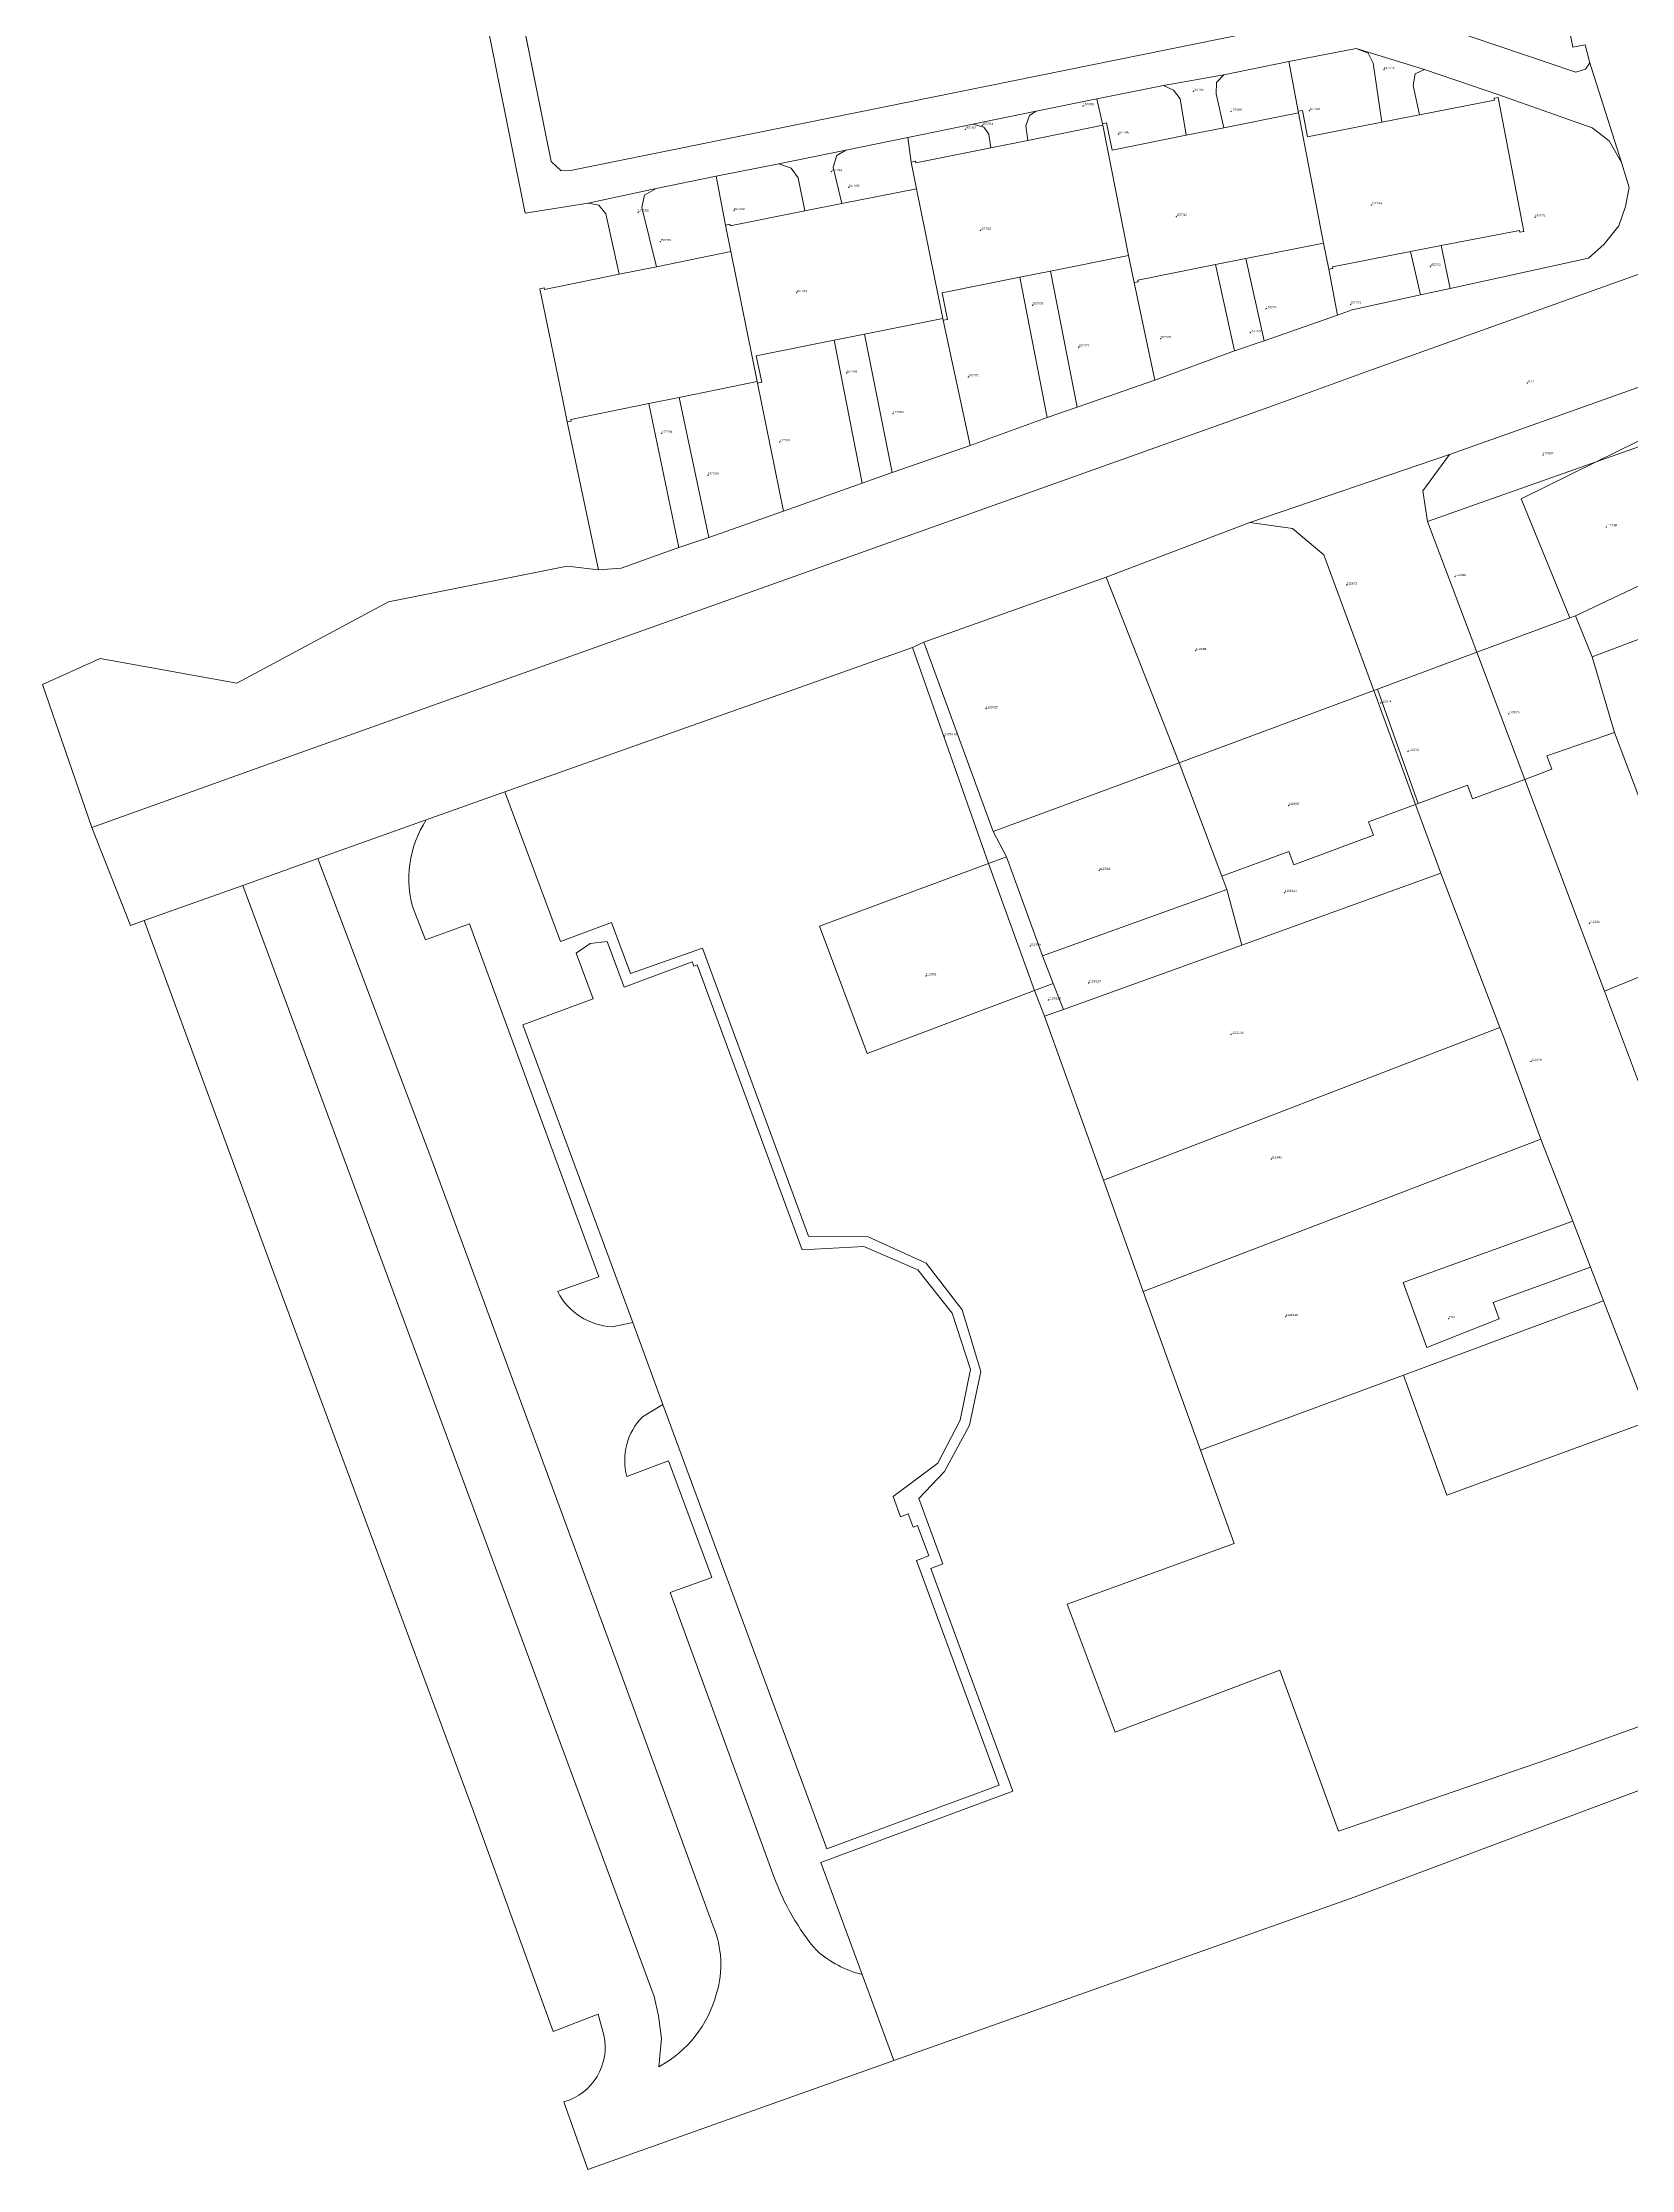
# Model space of a CAD drawing. Header units: metres. Extents: x -741772 to -729469, y -1051765 to -1042288.
# Drawn here: x -741671.8 to -741521.4, y -1051627 to -1051425.6 of the extents above; entities that cross this region are included whole.
import ezdxf
from ezdxf.enums import TextEntityAlignment as Align

# ---------------------------------------------------------------- set-up
doc = ezdxf.new("R2010")
doc.units = ezdxf.units.M
doc.header["$LTSCALE"] = 4
doc.header["$MEASUREMENT"] = 0
doc.layers.add('ABMV_sachty', color=6, linetype='Continuous')
doc.layers.add('Katastr_1', color=7, linetype='Continuous', lineweight=13, true_color=0xafbfcf)
doc.layers.add('Katastr_2', color=7, linetype='Continuous', lineweight=13, true_color=0xafbfcf)
doc.styles.get("Standard").update_dxf_attribs({"font": 'arial.ttf'})

# ---------------------------------------------------------------- blocks, each defined once
blk = doc.blocks.new('katastr nemovistosti')
at = {"layer": 'Katastr_1'}
for p, q in [((-217.65, -28.47), (-225.95, 12.73)), ((-141.98, -14.35), (-215.82, -29.32)), ((-120.63, -19.99), (-135.48, -14.98)), ((-120.9, -17.63), (-121.39, -15.27)), ((-121.39, -15.27), (-120.9, -17.63)), ((-147.81, -18.98), (-141.43, -17.75)), ((-141.43, -17.75), (-140.29, -18.2)), ((-140.29, -18.2), (-141.43, -17.75)), ((-141.43, -17.75), (-134.96, -19.75)), ((-119.76, -17.42), (-120.9, -17.63)), ((-120.9, -17.63), (-119.76, -17.42)), ((-119.32, -19.11), (-119.76, -17.42)), ((-119.76, -17.42), (-119.32, -19.11)), ((-153.96, -20.26), (-147.81, -18.98)), ((-146.91, -23.7), (-147.81, -18.98)), ((-147.81, -18.98), (-146.91, -23.7)), ((-140.29, -18.2), (-139.83, -19.14)), ((-139.83, -19.14), (-140.29, -18.2)), ((-139.83, -19.14), (-139, -24.73)), ((-139, -24.73), (-139.83, -19.14)), ((-135.84, -20.17), (-134.96, -19.75)), ((-134.96, -19.75), (-135.84, -20.17)), ((-134.96, -19.75), (-127.91, -22.14)), ((-119.7, -19.73), (-120.63, -19.99)), ((-119.32, -19.11), (-119.7, -19.73)), ((-116.31, -28.54), (-119.32, -19.11)), ((-165.97, -22.53), (-159.67, -21.27)), ((-159.67, -21.27), (-153.96, -20.26)), ((-159.67, -21.27), (-158.73, -21.69)), ((-158.73, -21.69), (-159.67, -21.27)), ((-158.73, -21.69), (-158.09, -22.52)), ((-158.09, -22.52), (-158.73, -21.69)), ((-154.69, -22.05), (-154.64, -20.99)), ((-154.64, -20.99), (-154.69, -22.05)), ((-153.96, -25.26), (-154.69, -22.05)), ((-154.69, -22.05), (-153.96, -25.26)), ((-154.64, -20.99), (-153.96, -20.26)), ((-153.96, -20.26), (-154.64, -20.99)), ((-136.03, -21.25), (-135.84, -20.17)), ((-135.84, -20.17), (-136.03, -21.25)), ((-135.43, -24.03), (-136.03, -21.25)), ((-136.03, -21.25), (-135.43, -24.03)), ((-127.91, -22.14), (-119.07, -25.27)), ((-177.72, -24.93), (-171.71, -23.68)), ((-172.37, -24.1), (-172.7, -25.08)), ((-172.7, -25.08), (-172.37, -24.1)), ((-171.71, -23.68), (-172.37, -24.1)), ((-172.37, -24.1), (-171.71, -23.68)), ((-171.71, -23.68), (-165.97, -22.53)), ((-165.44, -24.89), (-165.97, -22.53)), ((-165.97, -22.53), (-165.44, -24.89)), ((-158.09, -22.52), (-157.51, -25.98)), ((-157.51, -25.98), (-158.09, -22.52)), ((-153.96, -25.26), (-146.88, -23.84)), ((-146.88, -23.84), (-153.96, -25.26)), ((-146.52, -23.62), (-146.91, -23.7)), ((-146.91, -23.7), (-146.52, -23.62)), ((-146.91, -23.7), (-146.88, -23.84)), ((-146.88, -23.84), (-146.91, -23.7)), ((-146.88, -23.84), (-144.51, -36.18)), ((-144.51, -36.18), (-146.88, -23.84)), ((-146.04, -26.11), (-146.52, -23.62)), ((-146.52, -23.62), (-146.04, -26.11)), ((-139, -24.73), (-135.43, -24.03)), ((-135.43, -24.03), (-139, -24.73)), ((-128.34, -22.64), (-135.43, -24.03)), ((-135.43, -24.03), (-128.34, -22.64)), ((-127.99, -22.39), (-128.37, -22.46)), ((-128.37, -22.46), (-127.99, -22.39)), ((-128.37, -22.46), (-128.34, -22.64)), ((-128.34, -22.64), (-128.37, -22.46)), ((-125.55, -35.08), (-127.99, -22.39)), ((-127.99, -22.39), (-125.55, -35.08)), ((-183.89, -26.19), (-177.72, -24.93)), ((-176.67, -25.22), (-177.72, -24.93)), ((-177.72, -24.93), (-176.67, -25.22)), ((-176.22, -25.86), (-176.67, -25.22)), ((-176.67, -25.22), (-176.22, -25.86)), ((-176.02, -27.16), (-176.22, -25.86)), ((-176.22, -25.86), (-176.02, -27.16)), ((-172.7, -25.08), (-172.51, -26.46)), ((-172.51, -26.46), (-172.7, -25.08)), ((-165.41, -25.03), (-172.51, -26.46)), ((-172.51, -26.46), (-165.41, -25.03)), ((-165.06, -24.81), (-165.44, -24.89)), ((-165.44, -24.89), (-165.06, -24.81)), ((-165.41, -25.03), (-165.44, -24.89)), ((-165.44, -24.89), (-165.41, -25.03)), ((-162.97, -37.35), (-165.41, -25.03)), ((-165.41, -25.03), (-162.97, -37.35)), ((-164.54, -27.39), (-165.06, -24.81)), ((-165.06, -24.81), (-164.54, -27.39)), ((-157.51, -25.98), (-164.54, -27.39)), ((-164.54, -27.39), (-157.51, -25.98)), ((-157.51, -25.98), (-153.96, -25.26)), ((-153.96, -25.26), (-157.51, -25.98)), ((-139, -24.73), (-146.04, -26.11)), ((-146.04, -26.11), (-139, -24.73)), ((-119.07, -25.27), (-117.49, -26.49)), ((-196.1, -28.68), (-189.75, -27.38)), ((-190.93, -29.01), (-190.59, -27.9)), ((-190.59, -27.9), (-190.93, -29.01)), ((-190.59, -27.9), (-189.75, -27.38)), ((-189.75, -27.38), (-190.59, -27.9)), ((-189.75, -27.38), (-183.89, -26.19)), ((-183.89, -26.19), (-183.55, -28.52)), ((-183.55, -28.52), (-183.89, -26.19)), ((-183.13, -28.59), (-176.02, -27.16)), ((-176.02, -27.16), (-183.13, -28.59)), ((-172.51, -26.46), (-176.02, -27.16)), ((-176.02, -27.16), (-172.51, -26.46)), ((-117.49, -26.49), (-116.31, -28.54)), ((-216.7, -29.36), (-217.65, -28.47)), ((-215.82, -29.32), (-216.7, -29.36)), ((-207.71, -31.03), (-202.02, -29.86)), ((-202.02, -29.86), (-196.1, -28.68)), ((-202.02, -29.86), (-201.13, -34.48)), ((-201.13, -34.48), (-202.02, -29.86)), ((-196.1, -28.68), (-194.92, -29.08)), ((-194.92, -29.08), (-196.1, -28.68)), ((-194.92, -29.08), (-194.26, -30.01)), ((-194.26, -30.01), (-194.92, -29.08)), ((-194.26, -30.01), (-193.62, -33.14)), ((-193.62, -33.14), (-194.26, -30.01)), ((-190.13, -32.45), (-190.93, -29.01)), ((-190.93, -29.01), (-190.13, -32.45)), ((-183.55, -28.52), (-183.16, -28.44)), ((-183.16, -28.44), (-183.55, -28.52)), ((-183.55, -28.52), (-183.04, -31.04)), ((-183.04, -31.04), (-183.55, -28.52)), ((-183.16, -28.44), (-183.13, -28.59)), ((-183.13, -28.59), (-183.16, -28.44)), ((-116.31, -28.54), (-115.57, -30.93)), ((-115.57, -30.93), (-116.31, -28.54)), ((-214.15, -32.41), (-207.71, -31.03)), ((-209.07, -32.83), (-208.82, -31.66)), ((-208.82, -31.66), (-209.07, -32.83)), ((-208.82, -31.66), (-207.71, -31.03)), ((-207.71, -31.03), (-208.82, -31.66)), ((-190.13, -32.45), (-183.04, -31.04)), ((-183.04, -31.04), (-190.13, -32.45)), ((-183.04, -31.04), (-180.56, -43.33)), ((-180.56, -43.33), (-183.04, -31.04)), ((-115.57, -30.93), (-115.92, -32.71)), ((-115.92, -32.71), (-115.57, -30.93)), ((-213.12, -32.61), (-214.15, -32.41)), ((-212.48, -33.42), (-213.12, -32.61)), ((-211.21, -39.14), (-212.48, -33.42)), ((-207.68, -38.42), (-209.07, -32.83)), ((-209.07, -32.83), (-207.68, -38.42)), ((-200.71, -34.55), (-193.62, -33.14)), ((-193.62, -33.14), (-200.71, -34.55)), ((-193.62, -33.14), (-190.13, -32.45)), ((-190.13, -32.45), (-193.62, -33.14)), ((-115.92, -32.71), (-116.55, -34.54)), ((-116.55, -34.54), (-115.92, -32.71)), ((-201.13, -34.48), (-200.74, -34.4)), ((-200.74, -34.4), (-201.13, -34.48)), ((-201.13, -34.48), (-200.62, -36.98)), ((-200.62, -36.98), (-201.13, -34.48)), ((-200.74, -34.4), (-200.71, -34.55)), ((-200.71, -34.55), (-200.74, -34.4)), ((-144.51, -36.18), (-151.87, -37.66)), ((-151.87, -37.66), (-144.51, -36.18)), ((-144.02, -38.66), (-144.51, -36.18)), ((-144.51, -36.18), (-144.02, -38.66)), ((-139.88, -48.15), (-105.16, -35.73)), ((-105.16, -35.73), (-139.88, -48.15)), ((-133.38, -36.41), (-125.97, -35.01)), ((-125.97, -35.01), (-133.38, -36.41)), ((-125.97, -35.01), (-125.94, -35.16)), ((-125.94, -35.16), (-125.97, -35.01)), ((-125.94, -35.16), (-125.55, -35.08)), ((-125.55, -35.08), (-125.94, -35.16)), ((-116.55, -34.54), (-117.94, -36.28)), ((-117.94, -36.28), (-116.55, -34.54)), ((-200.62, -36.98), (-207.68, -38.42)), ((-207.68, -38.42), (-200.62, -36.98)), ((-198.13, -49.3), (-200.62, -36.98)), ((-200.62, -36.98), (-198.13, -49.3)), ((-170.38, -38.84), (-162.97, -37.35)), ((-162.97, -37.35), (-170.38, -38.84)), ((-162.97, -37.35), (-162.46, -39.93)), ((-162.46, -39.93), (-162.97, -37.35)), ((-154.74, -38.23), (-162.11, -39.71)), ((-162.11, -39.71), (-154.74, -38.23)), ((-151.87, -37.66), (-154.74, -38.23)), ((-154.74, -38.23), (-151.87, -37.66)), ((-154.74, -38.23), (-152.96, -46.4)), ((-152.96, -46.4), (-154.74, -38.23)), ((-151.87, -37.66), (-150.15, -45.45)), ((-150.15, -45.45), (-151.87, -37.66)), ((-136.28, -36.98), (-143.66, -38.44)), ((-143.66, -38.44), (-136.28, -36.98)), ((-136.28, -36.98), (-133.38, -36.41)), ((-133.38, -36.41), (-136.28, -36.98)), ((-135.35, -41.09), (-136.28, -36.98)), ((-136.28, -36.98), (-135.35, -41.09)), ((-133.38, -36.41), (-132.54, -40.5)), ((-132.54, -40.5), (-133.38, -36.41)), ((-119.44, -37.62), (-132.54, -40.5)), ((-132.54, -40.5), (-119.44, -37.62)), ((-117.94, -36.28), (-119.44, -37.62)), ((-119.44, -37.62), (-117.94, -36.28)), ((-218.29, -40.58), (-211.21, -39.14)), ((-211.21, -39.14), (-207.68, -38.42)), ((-207.68, -38.42), (-211.21, -39.14)), ((-180.63, -40.89), (-173.26, -39.41)), ((-173.26, -39.41), (-180.63, -40.89)), ((-173.26, -39.41), (-170.38, -38.84)), ((-170.38, -38.84), (-173.26, -39.41)), ((-173.26, -39.41), (-170.69, -52.71)), ((-170.69, -52.71), (-173.26, -39.41)), ((-167.83, -51.74), (-170.38, -38.84)), ((-170.38, -38.84), (-167.83, -51.74)), ((-162.08, -39.85), (-162.46, -39.93)), ((-162.46, -39.93), (-162.08, -39.85)), ((-162.46, -39.93), (-160.48, -49.17)), ((-160.48, -49.17), (-162.46, -39.93)), ((-162.11, -39.71), (-162.08, -39.85)), ((-162.08, -39.85), (-162.11, -39.71)), ((-143.63, -38.58), (-144.02, -38.66)), ((-144.02, -38.66), (-143.63, -38.58)), ((-144.02, -38.66), (-143.2, -43.01)), ((-143.2, -43.01), (-144.02, -38.66)), ((-143.66, -38.44), (-143.63, -38.58)), ((-143.63, -38.58), (-143.66, -38.44)), ((-218.71, -40.51), (-218.32, -40.43)), ((-217.87, -44.62), (-218.71, -40.51)), ((-218.32, -40.43), (-218.29, -40.58)), ((-180.13, -43.42), (-180.63, -40.89)), ((-180.63, -40.89), (-180.13, -43.42)), ((-141.82, -42.52), (-135.35, -41.09)), ((-135.35, -41.09), (-141.82, -42.52)), ((-132.54, -40.5), (-135.35, -41.09)), ((-135.35, -41.09), (-132.54, -40.5)), ((-187.99, -44.81), (-180.56, -43.33)), ((-180.56, -43.33), (-187.99, -44.81)), ((-180.56, -43.33), (-180.52, -43.5)), ((-180.52, -43.5), (-180.56, -43.33)), ((-180.52, -43.5), (-180.13, -43.42)), ((-180.13, -43.42), (-180.52, -43.5)), ((-180.52, -43.5), (-177.97, -55.35)), ((-177.97, -55.35), (-180.52, -43.5)), ((-150.15, -45.45), (-143.2, -43.01)), ((-143.2, -43.01), (-150.15, -45.45)), ((-143.2, -43.01), (-141.82, -42.52)), ((-141.82, -42.52), (-143.2, -43.01)), ((-125.2, -53.6), (-98.09, -43.89)), ((-98.09, -43.89), (-125.2, -53.6)), ((-216.55, -51.07), (-217.87, -44.62)), ((-190.85, -45.38), (-198.22, -46.85)), ((-198.22, -46.85), (-190.85, -45.38)), ((-187.99, -44.81), (-190.85, -45.38)), ((-190.85, -45.38), (-187.99, -44.81)), ((-188.19, -58.93), (-190.85, -45.38)), ((-190.85, -45.38), (-188.19, -58.93)), ((-185.36, -57.92), (-187.99, -44.81)), ((-187.99, -44.81), (-185.36, -57.92)), ((-150.15, -45.45), (-152.96, -46.4)), ((-152.96, -46.4), (-150.15, -45.45)), ((-198.22, -46.85), (-197.71, -49.37)), ((-197.71, -49.37), (-198.22, -46.85)), ((-152.96, -46.4), (-160.48, -49.17)), ((-160.48, -49.17), (-152.96, -46.4)), ((-149.26, -51.58), (-139.88, -48.15)), ((-139.88, -48.15), (-149.26, -51.58)), ((-97.69, -46.55), (-118.71, -56.91)), ((-118.71, -56.91), (-97.69, -46.55)), ((-198.13, -49.3), (-205.54, -50.81)), ((-205.54, -50.81), (-198.13, -49.3)), ((-198.1, -49.45), (-198.13, -49.3)), ((-198.13, -49.3), (-198.1, -49.45)), ((-197.71, -49.37), (-198.1, -49.45)), ((-198.1, -49.45), (-197.71, -49.37)), ((-198.1, -49.45), (-195.65, -61.57)), ((-195.65, -61.57), (-198.1, -49.45)), ((-160.48, -49.17), (-167.83, -51.74)), ((-167.83, -51.74), (-160.48, -49.17)), ((-241.34, -84.44), (-149.26, -51.58)), ((-149.26, -51.58), (-241.34, -84.44)), ((-216.13, -53.12), (-216.55, -51.07)), ((-208.4, -51.39), (-215.77, -52.89)), ((-215.77, -52.89), (-208.4, -51.39)), ((-205.54, -50.81), (-208.4, -51.39)), ((-208.4, -51.39), (-205.54, -50.81)), ((-205.56, -65.02), (-208.4, -51.39)), ((-208.4, -51.39), (-205.56, -65.02)), ((-202.71, -64.06), (-205.54, -50.81)), ((-205.54, -50.81), (-202.71, -64.06)), ((-167.83, -51.74), (-170.69, -52.71)), ((-170.69, -52.71), (-167.83, -51.74)), ((-215.74, -53.04), (-216.13, -53.12)), ((-216.13, -53.12), (-215.74, -53.04)), ((-213.17, -67.12), (-216.13, -53.12)), ((-215.77, -52.89), (-215.74, -53.04)), ((-215.74, -53.04), (-215.77, -52.89)), ((-170.69, -52.71), (-177.97, -55.35)), ((-177.97, -55.35), (-170.69, -52.71)), ((-132.6, -56.21), (-125.2, -53.6)), ((-125.2, -53.6), (-132.6, -56.21)), ((-109.96, -53.81), (-118.71, -56.91)), ((-118.71, -56.91), (-109.96, -53.81)), ((-177.97, -55.35), (-185.36, -57.92)), ((-185.36, -57.92), (-177.97, -55.35)), ((-151.49, -62.65), (-132.6, -56.21)), ((-132.6, -56.21), (-151.49, -62.65)), ((-135.13, -59.64), (-132.6, -56.21)), ((-132.6, -56.21), (-135.13, -59.64)), ((-185.36, -57.92), (-188.19, -58.93)), ((-188.19, -58.93), (-185.36, -57.92)), ((-118.71, -56.91), (-134.66, -62.56)), ((-134.66, -62.56), (-118.71, -56.91)), ((-118.71, -56.91), (-125.8, -60.41)), ((-125.8, -60.41), (-118.71, -56.91)), ((-188.19, -58.93), (-195.65, -61.57)), ((-195.65, -61.57), (-188.19, -58.93)), ((-134.66, -62.56), (-135.13, -59.64)), ((-135.13, -59.64), (-134.66, -62.56)), ((-125.8, -60.41), (-121.21, -71.68)), ((-121.21, -71.68), (-125.8, -60.41)), ((-195.65, -61.57), (-202.71, -64.06)), ((-202.71, -64.06), (-195.65, -61.57)), ((-202.71, -64.06), (-205.56, -65.02)), ((-205.56, -65.02), (-202.71, -64.06)), ((-151.49, -62.65), (-165.09, -67.81)), ((-165.09, -67.81), (-151.49, -62.65)), ((-147.46, -63.23), (-151.49, -62.65)), ((-151.49, -62.65), (-147.46, -63.23)), ((-144.48, -65.71), (-147.46, -63.23)), ((-147.46, -63.23), (-144.48, -65.71)), ((-134.66, -62.56), (-130, -74.94)), ((-130, -74.94), (-134.66, -62.56)), ((-120.65, -71.47), (-101.79, -62.56)), ((-101.79, -62.56), (-120.65, -71.47)), ((-205.56, -65.02), (-211.03, -66.96)), ((-211.03, -66.96), (-205.56, -65.02)), ((-139.77, -78.56), (-144.48, -65.71)), ((-144.48, -65.71), (-139.77, -78.56)), ((-233.03, -70.17), (-216.14, -66.78)), ((-216.14, -66.78), (-213.17, -67.12)), ((-211.03, -66.96), (-213.17, -67.12)), ((-213.17, -67.12), (-211.03, -66.96)), ((-182.37, -73.99), (-165.09, -67.81)), ((-165.09, -67.81), (-182.37, -73.99)), ((-165.09, -67.81), (-158.18, -85.39)), ((-158.18, -85.39), (-165.09, -67.81)), ((-247.4, -77.86), (-233.03, -70.17)), ((-130, -74.94), (-121.21, -71.68)), ((-121.21, -71.68), (-130, -74.94)), ((-121.21, -71.68), (-120.65, -71.47)), ((-120.65, -71.47), (-121.21, -71.68)), ((-120.65, -71.47), (-119.09, -75.36)), ((-119.09, -75.36), (-120.65, -71.47)), ((-107.46, -70.98), (-119.09, -75.36)), ((-119.09, -75.36), (-107.46, -70.98)), ((-222.03, -88.15), (-183.43, -74.48)), ((-183.43, -74.48), (-222.03, -88.15)), ((-182.37, -73.99), (-183.43, -74.48)), ((-183.43, -74.48), (-182.37, -73.99)), ((-183.43, -74.48), (-176.24, -94.93)), ((-176.24, -94.93), (-183.43, -74.48)), ((-175.8, -91.92), (-182.37, -73.99)), ((-182.37, -73.99), (-175.8, -91.92)), ((-265.8, -78), (-260.35, -75.54)), ((-260.35, -75.54), (-247.4, -77.86)), ((-130, -74.94), (-139.42, -78.43)), ((-139.42, -78.43), (-130, -74.94)), ((-125.47, -86.97), (-130, -74.94)), ((-130, -74.94), (-125.47, -86.97)), ((-119.09, -75.36), (-116.96, -82.53)), ((-116.96, -82.53), (-119.09, -75.36)), ((-261.12, -91.53), (-265.8, -78)), ((-139.42, -78.43), (-139.77, -78.56)), ((-139.77, -78.56), (-139.42, -78.43)), ((-139.42, -78.43), (-135.57, -89.27)), ((-135.57, -89.27), (-139.42, -78.43)), ((-158.18, -85.39), (-139.77, -78.56)), ((-139.77, -78.56), (-158.18, -85.39)), ((-139.77, -78.56), (-135.8, -89.36)), ((-135.8, -89.36), (-139.77, -78.56)), ((-116.96, -82.53), (-123.38, -84.75)), ((-123.38, -84.75), (-116.96, -82.53)), ((-116.96, -82.53), (-113, -93.06)), ((-113, -93.06), (-116.96, -82.53)), ((-261.12, -91.53), (-241.34, -84.44)), ((-241.34, -84.44), (-261.12, -91.53)), ((-158.18, -85.39), (-175.8, -91.92)), ((-175.8, -91.92), (-158.18, -85.39)), ((-154.15, -96.14), (-158.18, -85.39)), ((-158.18, -85.39), (-154.15, -96.14)), ((-122.91, -86.02), (-125.47, -86.97)), ((-125.47, -86.97), (-122.91, -86.02)), ((-123.38, -84.75), (-122.91, -86.02)), ((-122.91, -86.02), (-123.38, -84.75)), ((-229.47, -90.81), (-222.03, -88.15)), ((-222.03, -88.15), (-229.47, -90.81)), ((-216.75, -102.33), (-222.03, -88.15)), ((-222.03, -88.15), (-216.75, -102.33)), ((-135.57, -89.27), (-130.89, -87.53)), ((-130.89, -87.53), (-135.57, -89.27)), ((-130.89, -87.53), (-130.42, -88.8)), ((-130.42, -88.8), (-130.89, -87.53)), ((-130.42, -88.8), (-125.47, -86.97)), ((-125.47, -86.97), (-130.42, -88.8)), ((-125.47, -86.97), (-117.92, -107.03)), ((-117.92, -107.03), (-125.47, -86.97)), ((-140.26, -91), (-135.8, -89.36)), ((-135.8, -89.36), (-140.26, -91)), ((-135.8, -89.36), (-135.57, -89.27)), ((-135.57, -89.27), (-135.8, -89.36)), ((-133.41, -95.86), (-135.8, -89.36)), ((-135.8, -89.36), (-133.41, -95.86)), ((-257.48, -100.81), (-261.12, -91.53)), ((-239.75, -94.48), (-229.47, -90.81)), ((-229.47, -90.81), (-239.75, -94.48)), ((-174.55, -94.3), (-175.8, -91.92)), ((-175.8, -91.92), (-174.55, -94.3)), ((-147.33, -95.06), (-139.79, -92.27)), ((-139.79, -92.27), (-147.33, -95.06)), ((-139.79, -92.27), (-140.26, -91)), ((-140.26, -91), (-139.79, -92.27)), ((-239.75, -94.48), (-246.85, -97.01)), ((-229.04, -122.79), (-239.75, -94.48)), ((-176.24, -94.93), (-174.87, -94.42)), ((-174.87, -94.42), (-176.24, -94.93)), ((-174.87, -94.42), (-174.55, -94.3)), ((-174.55, -94.3), (-174.87, -94.42)), ((-174.55, -94.3), (-171.12, -103.67)), ((-171.12, -103.67), (-174.55, -94.3)), ((-154.15, -96.14), (-147.8, -93.79)), ((-147.8, -93.79), (-154.15, -96.14)), ((-147.8, -93.79), (-147.33, -95.06)), ((-147.33, -95.06), (-147.8, -93.79)), ((-192.23, -100.87), (-176.24, -94.93)), ((-176.24, -94.93), (-192.23, -100.87)), ((-176.24, -94.93), (-171.89, -106.96)), ((-171.89, -106.96), (-176.24, -94.93)), ((-153.68, -97.41), (-154.15, -96.14)), ((-154.15, -96.14), (-153.68, -97.41)), ((-152.26, -102.67), (-133.41, -95.86)), ((-133.41, -95.86), (-152.26, -102.67)), ((-133.41, -95.86), (-127.83, -110.47)), ((-127.83, -110.47), (-133.41, -95.86)), ((-256.19, -100.35), (-246.85, -97.01)), ((-246.85, -97.01), (-256.19, -100.35)), ((-246.85, -97.01), (-237.55, -122.08)), ((-171.12, -103.67), (-153.68, -97.41)), ((-153.68, -97.41), (-171.12, -103.67)), ((-153.68, -97.41), (-152.26, -102.67)), ((-152.26, -102.67), (-153.68, -97.41)), ((-256.19, -100.35), (-257.48, -100.81)), ((-243.9, -133.72), (-256.19, -100.35)), ((-230.63, -99.43), (-229.53, -102.17)), ((-229.53, -102.17), (-230.63, -99.43)), ((-229.53, -102.17), (-225.37, -100.65)), ((-225.37, -100.65), (-229.53, -102.17)), ((-225.37, -100.65), (-213.12, -134.07)), ((-213.12, -134.07), (-225.37, -100.65)), ((-211.94, -100.54), (-216.75, -102.33)), ((-216.75, -102.33), (-211.94, -100.54)), ((-210.14, -105.37), (-211.94, -100.54)), ((-211.94, -100.54), (-210.14, -105.37)), ((-215.27, -103.43), (-213.95, -102.5)), ((-213.95, -102.5), (-215.27, -103.43)), ((-213.95, -102.5), (-212.34, -102.33)), ((-212.34, -102.33), (-213.95, -102.5)), ((-212.34, -102.33), (-210.73, -106.66)), ((-210.73, -106.66), (-212.34, -102.33)), ((-187.74, -112.94), (-192.23, -100.87)), ((-192.23, -100.87), (-187.74, -112.94)), ((-169.15, -108.77), (-152.26, -102.67)), ((-152.26, -102.67), (-169.15, -108.77)), ((-106.57, -102.38), (-117.92, -107.03)), ((-117.92, -107.03), (-106.57, -102.38)), ((-213.66, -107.75), (-215.27, -103.43)), ((-215.27, -103.43), (-213.66, -107.75)), ((-210.73, -106.66), (-204.29, -104.26)), ((-204.29, -104.26), (-210.73, -106.66)), ((-203.32, -102.96), (-210.14, -105.37)), ((-210.14, -105.37), (-203.32, -102.96)), ((-204.29, -104.26), (-204.14, -104.67)), ((-204.14, -104.67), (-204.29, -104.26)), ((-204.14, -104.67), (-203.81, -104.54)), ((-203.81, -104.54), (-204.14, -104.67)), ((-203.81, -104.54), (-193.88, -131.52)), ((-193.88, -131.52), (-203.81, -104.54)), ((-193.29, -130.24), (-203.32, -102.96)), ((-203.32, -102.96), (-193.29, -130.24)), ((-170.13, -106.3), (-171.12, -103.67)), ((-171.12, -103.67), (-170.13, -106.3)), ((-170.13, -106.3), (-171.89, -106.96)), ((-171.89, -106.96), (-170.13, -106.3)), ((-169.15, -108.77), (-170.13, -106.3)), ((-170.13, -106.3), (-169.15, -108.77)), ((-220.32, -110.23), (-213.66, -107.75)), ((-213.66, -107.75), (-220.32, -110.23)), ((-171.89, -106.96), (-187.74, -112.94)), ((-187.74, -112.94), (-171.89, -106.96)), ((-171.89, -106.96), (-170.94, -109.41)), ((-170.94, -109.41), (-171.89, -106.96)), ((-117.92, -107.03), (-114.03, -117.39)), ((-114.03, -117.39), (-117.92, -107.03)), ((-209.92, -138.41), (-220.32, -110.23)), ((-220.32, -110.23), (-209.92, -138.41)), ((-170.94, -109.41), (-169.15, -108.77)), ((-169.15, -108.77), (-170.94, -109.41)), ((-165.34, -124.94), (-170.94, -109.41)), ((-170.94, -109.41), (-165.34, -124.94)), ((-127.83, -110.47), (-165.34, -124.94)), ((-165.34, -124.94), (-127.83, -110.47)), ((-127.45, -111.43), (-127.83, -110.47)), ((-127.83, -110.47), (-127.45, -111.43)), ((-123.94, -121.03), (-127.45, -111.43)), ((-127.45, -111.43), (-123.94, -121.03)), ((-237.55, -122.08), (-218.8, -172.73)), ((-211.14, -171.35), (-229.04, -122.79)), ((-123.94, -121.03), (-161.58, -135.46)), ((-161.58, -135.46), (-123.94, -121.03)), ((-123.64, -121.86), (-123.94, -121.03)), ((-123.94, -121.03), (-123.64, -121.86)), ((-120.93, -128.81), (-123.64, -121.86)), ((-123.64, -121.86), (-120.93, -128.81)), ((-161.58, -135.46), (-165.34, -124.94)), ((-165.34, -124.94), (-161.58, -135.46)), ((-120.93, -128.81), (-136.98, -134.63)), ((-136.98, -134.63), (-120.93, -128.81)), ((-119.24, -133.16), (-120.93, -128.81)), ((-120.93, -128.81), (-119.24, -133.16)), ((-187.63, -130.29), (-193.29, -130.24)), ((-193.29, -130.24), (-187.63, -130.29)), ((-182.14, -132.79), (-187.63, -130.29)), ((-187.63, -130.29), (-182.14, -132.79)), ((-193.88, -131.52), (-188.03, -131.21)), ((-188.03, -131.21), (-193.88, -131.52)), ((-188.03, -131.21), (-182.93, -133.41)), ((-182.93, -133.41), (-188.03, -131.21)), ((-178.73, -137.2), (-182.14, -132.79)), ((-182.14, -132.79), (-178.73, -137.2)), ((-225.02, -184.62), (-243.9, -133.72)), ((-213.12, -134.07), (-217.03, -135.48)), ((-217.03, -135.48), (-213.12, -134.07)), ((-182.93, -133.41), (-179.68, -137.51)), ((-179.68, -137.51), (-182.93, -133.41)), ((-136.98, -134.63), (-134.75, -140.77)), ((-134.75, -140.77), (-136.98, -134.63)), ((-128.47, -136.52), (-119.24, -133.16)), ((-119.24, -133.16), (-128.47, -136.52)), ((-118, -136.35), (-119.24, -133.16)), ((-119.24, -133.16), (-118, -136.35)), ((-161.58, -135.46), (-156.16, -150.49)), ((-156.16, -150.49), (-161.58, -135.46)), ((-118, -136.35), (-136.95, -143.38)), ((-136.95, -143.38), (-118, -136.35)), ((-127.9, -138.07), (-128.47, -136.52)), ((-128.47, -136.52), (-127.9, -138.07)), ((-117.78, -136.92), (-118, -136.35)), ((-118, -136.35), (-117.78, -136.92)), ((-113.6, -147.76), (-117.78, -136.92)), ((-117.78, -136.92), (-113.6, -147.76)), ((-211.87, -138.81), (-209.92, -138.41)), ((-209.92, -138.41), (-211.87, -138.81)), ((-207.06, -146.17), (-209.92, -138.41)), ((-209.92, -138.41), (-207.06, -146.17)), ((-179.68, -137.51), (-177.93, -142.86)), ((-177.93, -142.86), (-179.68, -137.51)), ((-176.95, -143.06), (-178.73, -137.2)), ((-178.73, -137.2), (-176.95, -143.06)), ((-134.75, -140.77), (-127.9, -138.07)), ((-127.9, -138.07), (-134.75, -140.77)), ((-177.93, -142.86), (-178.93, -147.66)), ((-178.93, -147.66), (-177.93, -142.86)), ((-178.04, -148.12), (-176.95, -143.06)), ((-176.95, -143.06), (-178.04, -148.12)), ((-136.95, -143.38), (-156.16, -150.49)), ((-132.83, -154.76), (-136.95, -143.38)), ((-207.06, -146.17), (-208.99, -147.33)), ((-208.99, -147.33), (-207.06, -146.17)), ((-191.53, -188.26), (-207.06, -146.17)), ((-207.06, -146.17), (-191.53, -188.26)), ((-178.93, -147.66), (-181.02, -151.71)), ((-181.02, -151.71), (-178.93, -147.66)), ((-180.42, -152.51), (-178.04, -148.12)), ((-178.04, -148.12), (-180.42, -152.51)), ((-114.04, -147.87), (-132.83, -154.76)), ((-156.16, -150.49), (-152.97, -159.33)), ((-210.48, -153), (-206.54, -151.5)), ((-206.54, -151.5), (-210.48, -153)), ((-206.54, -151.5), (-202.43, -162.56)), ((-202.43, -162.56), (-206.54, -151.5)), ((-181.02, -151.71), (-185.28, -154.89)), ((-185.28, -154.89), (-181.02, -151.71)), ((-182.84, -155.06), (-180.42, -152.51)), ((-180.42, -152.51), (-182.84, -155.06)), ((-185.28, -154.89), (-184.58, -156.81)), ((-184.58, -156.81), (-185.28, -154.89)), ((-180.55, -161.27), (-182.84, -155.06)), ((-182.84, -155.06), (-180.55, -161.27)), ((-184.58, -156.81), (-183.84, -156.53)), ((-183.84, -156.53), (-184.58, -156.81)), ((-183.84, -156.53), (-183.37, -157.8)), ((-183.37, -157.8), (-183.84, -156.53)), ((-183.37, -157.8), (-182.95, -157.64)), ((-182.95, -157.64), (-183.37, -157.8)), ((-182.95, -157.64), (-181.9, -160.51)), ((-181.9, -160.51), (-182.95, -157.64)), ((-181.9, -160.51), (-183.06, -160.93)), ((-183.06, -160.93), (-181.9, -160.51)), ((-183.06, -160.93), (-175.23, -182.21)), ((-175.23, -182.21), (-183.06, -160.93)), ((-152.97, -159.33), (-168.79, -165.09)), ((-202.43, -162.56), (-206.37, -163.98)), ((-206.37, -163.98), (-202.43, -162.56)), ((-181.71, -161.7), (-180.55, -161.27)), ((-180.55, -161.27), (-181.71, -161.7)), ((-173.95, -182.8), (-181.71, -161.7)), ((-181.71, -161.7), (-173.95, -182.8)), ((-206.37, -163.98), (-196.52, -190.95)), ((-196.52, -190.95), (-206.37, -163.98)), ((-168.79, -165.09), (-164.24, -177.2)), ((-83.2, -170.89), (-141.63, -192.84)), ((-218.8, -172.73), (-207.9, -202.24)), ((-202.3, -195.58), (-211.14, -171.35)), ((-164.24, -177.2), (-148.64, -171.32)), ((-148.64, -171.32), (-145.87, -178.95)), ((-123.23, -179.77), (-109.08, -174.65)), ((-145.87, -178.95), (-143.1, -186.57)), ((-143.1, -186.57), (-123.23, -179.77)), ((-192.12, -189.54), (-173.95, -182.8)), ((-173.95, -182.8), (-192.12, -189.54)), ((-175.23, -182.21), (-191.53, -188.26)), ((-191.53, -188.26), (-175.23, -182.21)), ((-217.44, -205.56), (-225.02, -184.62)), ((-188.2, -200.15), (-192.12, -189.54)), ((-192.12, -189.54), (-188.2, -200.15)), ((-141.63, -192.84), (-185.2, -208.29)), ((-185.2, -208.29), (-188.2, -200.15)), ((-188.2, -200.15), (-185.2, -208.29)), ((-207.9, -202.24), (-207.48, -204.05)), ((-213.21, -203.89), (-217.44, -205.56)), ((-212.65, -205.89), (-213.21, -203.89)), ((-207.48, -204.05), (-207.2, -206.2)), ((-207.2, -206.2), (-207.46, -208.9)), ((-185.2, -208.29), (-214.18, -218.61)), ((-214.18, -218.61), (-216.45, -212.21))]:
    blk.add_line(p, q, dxfattribs=at)
blk.add_lwpolyline([(-135.48, -14.98), (-120.63, -19.99), (-119.7, -19.73), (-119.32, -19.11), (-116.31, -28.54), (-117.49, -26.49), (-119.07, -25.27), (-127.91, -22.14), (-134.96, -19.75), (-141.43, -17.75), (-147.81, -18.98), (-153.96, -20.26), (-159.67, -21.27), (-165.97, -22.53), (-171.71, -23.68), (-177.72, -24.93), (-183.89, -26.19), (-189.75, -27.38), (-196.1, -28.68), (-202.02, -29.86), (-207.71, -31.03), (-214.15, -32.41), (-220.1, -33.36), (-228.63, 9.09)], dxfattribs=at)
blk.add_lwpolyline([(-225.95, 12.73), (-217.65, -28.47), (-216.7, -29.36), (-215.82, -29.32), (-141.98, -14.35), (-140.97, -13.56), (-140.99, -12.46), (-148.73, 28.26), (-149.35, 29.06), (-150.77, 29.32), (-224.92, 14.71), (-225.81, 13.86)], close=True, dxfattribs=at)
for centre, radius, start, end in [((-221.07, -96.33), 10.05, 146.6955, 197.9759), ((-221.07, -96.33), 10.05, 146.6955, 197.9759), ((-211.57, -132.69), 6.13, 207.0884, 267.2393), ((-211.57, -132.69), 6.13, 207.0884, 267.2393), ((-204.72, -151.48), 5.96, 135.82, 194.7327), ((-204.72, -151.48), 5.96, 135.82, 194.7327), ((-175.27, -183.27), 22.6, 199.8603, 220.3029), ((-175.27, -183.27), 22.6, 199.8603, 220.3029), ((-211.04, -199.2), 9.46, 343.2486, 22.5212), ((-185.86, -190.48), 9.94, 228.1371, 256.4117), ((-185.86, -190.48), 9.94, 228.1371, 256.4117), ((-212.74, -199.11), 11.12, 298.3363, 345.3129), ((-217.95, -207.01), 5.42, 286.067, 11.8989)]:
    blk.add_arc(centre, radius, start, end, dxfattribs=at)
for p in [(-138.8, -19.76), (-156.83, -21.81), (-167.28, -23.19), (-153.27, -23.72), (-145.86, -23.64), (-178.44, -25.42), (-176.83, -25.05), (-163.94, -25.85), (-191.12, -29.42), (-189.47, -30.9), (-209.42, -33.26), (-200.35, -33.11), (-158.46, -33.67), (-139.99, -32.59), (-124.5, -33.75), (-207.32, -36.06), (-177, -34.97), (-134.42, -38.41), (-194.41, -40.88), (-172.07, -42.07), (-141.96, -41.99), (-149.95, -42.41), (-167.71, -46.06), (-159.95, -45.25), (-151.44, -44.67), (-189.68, -48.49), (-178.15, -48.87), (-125.22, -49.44), (-185.28, -52.35), (-207.18, -54.21), (-196.01, -55.03), (-123.75, -56.26), (-202.81, -58.19), (-117.73, -63.08), (-132.06, -67.77), (-142.34, -68.58), (-156.64, -74.78), (-176.48, -80.29), (-139.1, -79.74), (-126.99, -80.79), (-180.4, -82.87), (-136.51, -84.31), (-147.83, -89.45), (-165.74, -95.6), (-148.2, -97.69), (-119.34, -100.62), (-172.28, -102.75), (-182.17, -105.58), (-166.77, -106.24), (-170.56, -107.85), (-153.27, -111.11), (-124.86, -113.67), (-149.46, -122.92), (-148.11, -137.85), (-132.68, -138.05)]:
    blk.add_point(p, dxfattribs=at)
at = {"layer": 'Katastr_2', "linetype": 'Continuous'}
for s, p in [('1577/70', (-138.8, -19.76)), ('1577/67', (-156.83, -21.81)), ('1577/65', (-167.28, -23.19)), ('1577/68', (-153.27, -23.72)), ('1577/69', (-145.86, -23.64)), ('1577/63', (-178.44, -25.42)), ('1577/64', (-176.83, -25.05)), ('1577/66', (-163.94, -25.85)), ('1577/61', (-191.12, -29.42)), ('1577/62', (-189.47, -30.9)), ('1577/58', (-209.42, -33.26)), ('1577/60', (-200.35, -33.11)), ('1577/13', (-158.46, -33.67)), ('1577/14', (-139.99, -32.59)), ('1577/71', (-124.5, -33.75)), ('1577/59', (-207.32, -36.06)), ('1577/12', (-177, -34.97)), ('1577/72', (-134.42, -38.41)), ('1577/11', (-194.41, -40.88)), ('1577/78', (-172.07, -42.07)), ('1577/74', (-149.95, -42.41)), ('1577/73', (-141.96, -41.99)), ('1577/77', (-167.71, -46.06)), ('1577/76', (-159.95, -45.25)), ('1577/75', (-151.44, -44.67)), ('1577/81', (-189.68, -48.49)), ('1577/79', (-178.15, -48.87)), ('1122', (-125.22, -49.44)), ('1577/80', (-185.28, -52.35)), ('1577/84', (-207.18, -54.21)), ('1577/82', (-196.01, -55.03)), ('1123/87', (-123.75, -56.26)), ('1577/83', (-202.81, -58.19)), ('1123/89', (-117.73, -63.08)), ('1123/73', (-142.34, -68.58)), ('1123/88', (-132.06, -67.77)), ('1123/66', (-156.64, -74.78)), ('1123/120', (-176.48, -80.29)), ('1123/74', (-139.1, -79.74)), ('1123/79', (-126.99, -80.79)), ('1123/119', (-180.4, -82.87)), ('1123/75', (-136.51, -84.31)), ('1123/65', (-147.83, -89.45)), ('1123/64', (-165.74, -95.6)), ('1123/129', (-148.2, -97.69)), ('1123/91', (-119.34, -100.62)), ('1123/63', (-172.28, -102.75)), ('1123/61', (-182.17, -105.58)), ('1123/117', (-166.77, -106.24)), ('1123/118', (-170.56, -107.85)), ('1123/125', (-153.27, -111.11)), ('1123/76', (-124.86, -113.67)), ('1123/49', (-149.46, -122.92)), ('1123/126', (-148.11, -137.85)), ('1124', (-132.68, -138.05))]:
    blk.add_text(s, height=0.2, dxfattribs=at).set_placement(p, align=Align.BOTTOM_LEFT)

msp = doc.modelspace()

# ---------------------------------------------------------------- block references
at = {"layer": 'ABMV_sachty', "lineweight": 50}
msp.add_blockref('katastr nemovistosti', (-741406.02, -1051408.39), dxfattribs=at)

doc.saveas('drawing.dxf')
